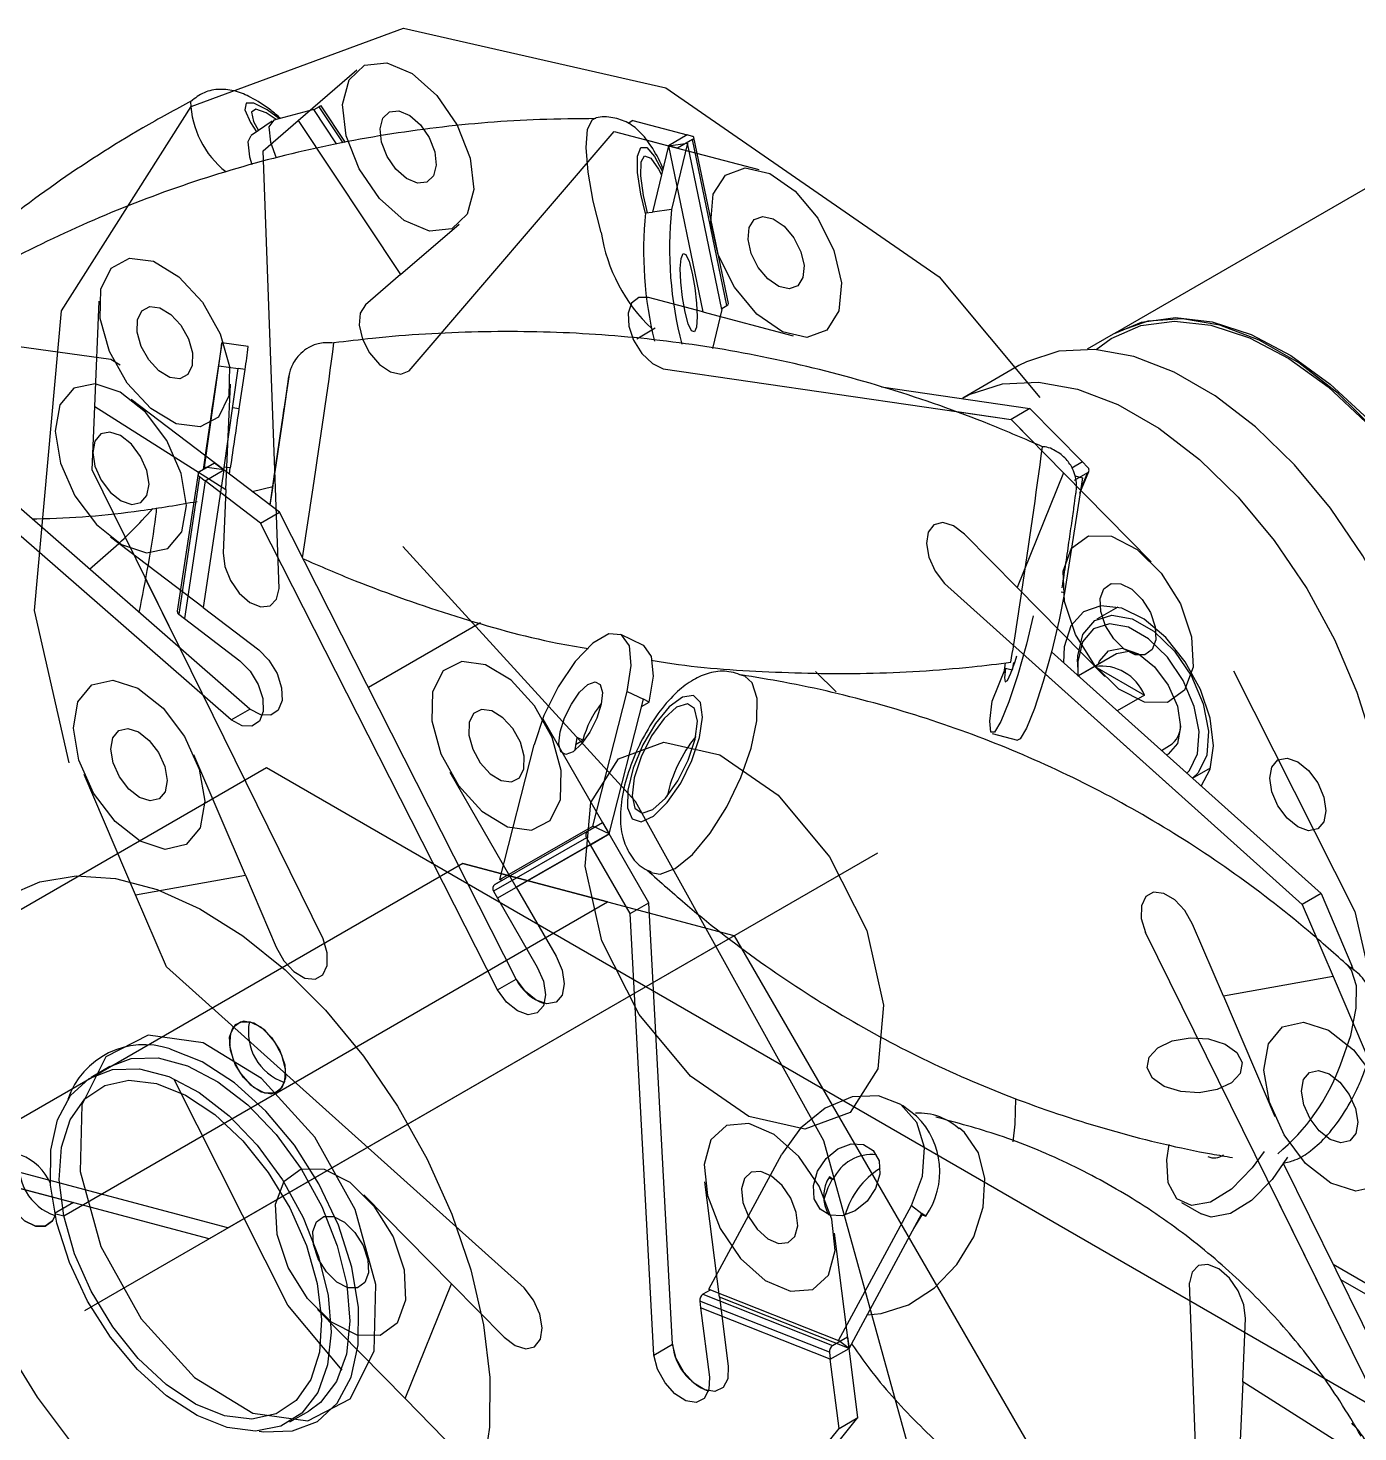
# Model space of a CAD drawing. Header units: millimetres. Extents: x 15 to 415, y 5 to 292.
# Drawn here: x 213.82 to 223.85, y 218.01 to 228.6 of the extents above; entities that cross this region are included whole.
import ezdxf

# ---------------------------------------------------------------- set-up
doc = ezdxf.new("R2010")
doc.units = ezdxf.units.MM
doc.header["$PDSIZE"] = -1
doc.linetypes.add('CENTERX2', pattern=[20.32, 12.7, -2.54, 2.54, -2.54])

msp = doc.modelspace()

# ---------------------------------------------------------------- linework, layer by layer
at = {"color": 7, "linetype": 'Continuous'}
for p, q in [((215.8609, 227.9025), (216.3038, 228.2833)), ((215.5952, 227.674), (215.8609, 227.9025)), ((215.8609, 227.9025), (216.6327, 226.741)), ((216.6977, 226.0147), (218.2424, 227.8196)), ((218.2424, 227.8196), (218.6518, 227.7119)), ((215.7181, 224.3728), (215.5952, 227.674)), ((218.6518, 227.7119), (218.9117, 226.4588)), ((218.6518, 227.7119), (219.3341, 227.5324)), ((216.6327, 226.741), (217.0755, 227.1218)), ((216.6327, 226.741), (216.3669, 226.5125)), ((218.9117, 226.4588), (218.5023, 226.5665)), ((214.3262, 225.7449), (214.3605, 226.5407)), ((218.9117, 226.4588), (219.594, 226.2793)), ((218.6137, 226.0295), (221.2361, 225.6488)), ((215.4956, 223.4644), (212.7832, 225.8323)), ((215.3149, 225.1186), (215.3493, 225.9144)), ((214.3056, 225.2674), (214.3262, 225.7449)), ((214.3262, 225.7449), (215.3149, 225.1186)), ((215.2995, 225.2675), (214.6012, 225.7992)), ((221.2361, 225.6488), (221.6327, 225.246)), ((216.0492, 221.731), (214.3056, 225.2674)), ((215.2995, 225.2675), (215.1435, 224.2286)), ((215.7185, 224.9484), (215.2995, 225.2675)), ((221.6327, 225.246), (221.2815, 224.38)), ((221.6327, 225.246), (222.2938, 224.5747)), ((215.3149, 225.1186), (215.2944, 224.6412)), ((217.5047, 221.4273), (215.7185, 224.9484)), ((215.1435, 224.2286), (214.4452, 224.7604)), ((221.2815, 224.38), (220.8848, 224.7828)), ((220.7343, 224.4116), (223.4327, 221.9907)), ((221.2815, 224.38), (221.9426, 223.7086)), ((215.1435, 224.2286), (215.5625, 223.9096)), ((218.2062, 222.5226), (217.7067, 223.3889)), ((215.4619, 222.2115), (215.0745, 223.1183)), ((208.2665, 218.7773), (215.6204, 223.0227)), ((214.6337, 222.0633), (214.2463, 222.9701)), ((215.6204, 223.0227), (228.7726, 215.4301)), ((217.5053, 222.1197), (217.0059, 222.9861)), ((218.2062, 222.5226), (217.5053, 222.1197)), ((218.5058, 222.0028), (218.2062, 222.5226)), ((217.1011, 222.3003), (213.1413, 220.0143)), ((214.6337, 222.0633), (215.4619, 222.2115)), ((215.4619, 222.2115), (215.6943, 221.6675)), ((217.1011, 222.3003), (218.1935, 222.0095)), ((218.1935, 222.0095), (217.1011, 222.3003)), ((217.5053, 222.1197), (217.805, 221.5999)), ((214.0923, 219.6419), (218.1935, 222.0095)), ((214.8661, 221.5193), (214.6337, 222.0633)), ((218.6834, 218.6734), (218.5058, 222.0028)), ((223.4327, 221.9907), (223.6651, 221.4467)), ((222.837, 221.2985), (222.6045, 221.8425)), ((223.9933, 218.2426), (222.2496, 221.779)), ((217.5645, 219.0984), (214.8661, 221.5193)), ((223.6651, 221.4467), (222.837, 221.2985)), ((223.6651, 221.4467), (224.0525, 220.5399)), ((222.837, 221.2985), (223.2243, 220.3917)), ((213.1413, 220.0143), (214.1655, 219.7417)), ((219.0367, 219.0295), (218.9269, 219.8996)), ((217.0173, 219.13), (216.3562, 219.8014)), ((214.1655, 219.7417), (214.024, 219.6601)), ((214.024, 219.6601), (214.0923, 219.6419)), ((220.0146, 218.6425), (219.9048, 219.5126)), ((216.6661, 218.264), (217.0173, 219.13)), ((217.0173, 219.13), (217.414, 218.7272)), ((222.7036, 215.8361), (222.5807, 219.1372)), ((216.6661, 218.264), (216.005, 218.9353)), ((220.0146, 218.6425), (219.0367, 219.0295)), ((219.0367, 219.0295), (219.1026, 218.5075)), ((222.9839, 218.3914), (223.0045, 218.8688)), ((220.0805, 218.1205), (220.0146, 218.6425)), ((222.9839, 218.3914), (222.9496, 217.5956)), ((223.9727, 217.7651), (222.9839, 218.3914)), ((217.0628, 217.8612), (216.6661, 218.264)), ((218.5817, 216.2546), (220.0805, 218.1205))]:
    msp.add_line(p, q, dxfattribs=at)
at = {"color": 7, "linetype": 'Continuous', "lineweight": 25}
for p, q in [((215.9779, 227.9841), (215.6778, 227.9048)), ((216.1493, 227.7261), (215.9779, 227.9841)), ((216.0184, 228.0059), (215.9787, 227.9829)), ((216.2171, 227.7371), (216.034, 228.0128)), ((215.663, 227.8981), (215.5061, 227.7885)), ((218.3838, 227.9013), (218.3479, 227.8805)), ((218.3838, 227.9013), (218.7932, 227.7936)), ((218.484, 227.7561), (218.6518, 227.7119)), ((218.7932, 227.7936), (218.6518, 227.7119)), ((218.6518, 227.7119), (218.7958, 227.7303)), ((218.7958, 227.7303), (218.6754, 227.2305)), ((218.8332, 227.7593), (218.72, 227.694)), ((218.8342, 227.7828), (218.7932, 227.7936)), ((219.0556, 226.4772), (218.7958, 227.7303)), ((219.093, 226.5062), (218.8332, 227.7593)), ((219.1049, 226.5215), (218.845, 227.7746)), ((218.6518, 227.7119), (218.5314, 227.2121)), ((218.72, 227.694), (218.6518, 227.7119)), ((224.1145, 227.5079), (222.0214, 226.2997)), ((218.4799, 227.2055), (218.5314, 227.2121)), ((218.6754, 227.2305), (218.5314, 227.2121)), ((219.0556, 226.4772), (218.9847, 226.1825)), ((219.0543, 226.4838), (219.093, 226.5062)), ((218.4132, 226.2549), (218.5531, 226.3393)), ((222.0073, 226.2915), (221.8104, 226.1778)), ((215.4835, 226.1972), (215.2856, 226.2262)), ((215.1537, 225.2888), (215.2621, 226.053)), ((215.2621, 226.053), (215.4079, 226.0317)), ((215.2995, 225.2675), (215.4079, 226.0317)), ((215.46, 226.024), (215.4079, 226.0317)), ((215.4155, 225.7272), (215.46, 226.024)), ((221.2959, 226.054), (220.8716, 225.8091)), ((215.4956, 223.4644), (212.7832, 225.8323)), ((220.2597, 225.8927), (221.3775, 225.7305)), ((215.3542, 223.3827), (212.6417, 225.7507)), ((215.4155, 225.7272), (215.3658, 225.7345)), ((220.776, 225.7156), (221.2361, 225.6488)), ((221.3775, 225.7305), (221.2361, 225.6488)), ((221.3775, 225.7305), (221.7742, 225.3277)), ((221.2361, 225.6488), (221.415, 225.4671)), ((215.1165, 225.2553), (215.2297, 225.3206)), ((215.1518, 225.2757), (215.1537, 225.2888)), ((215.2995, 225.2675), (215.1537, 225.2888)), ((215.2297, 225.3206), (215.2995, 225.2675)), ((215.3486, 225.282), (215.3025, 225.2888)), ((215.3416, 225.2354), (215.3486, 225.282)), ((221.7742, 225.3277), (221.6942, 225.2815)), ((221.8138, 225.2874), (221.7742, 225.3277)), ((215.1049, 225.24), (214.9489, 224.2012)), ((215.1162, 225.2177), (214.9602, 224.1789)), ((215.1581, 225.1858), (215.0021, 224.147)), ((215.1162, 225.2177), (215.1581, 225.1858)), ((215.1581, 225.1858), (215.2995, 225.2675)), ((215.5771, 224.8668), (215.1581, 225.1858)), ((215.7185, 224.9484), (215.2995, 225.2675)), ((221.7743, 225.2089), (221.638, 224.3399)), ((221.812, 225.2442), (221.712, 225.1865)), ((221.7178, 225.2237), (221.7743, 225.2089)), ((221.7559, 225.0915), (221.8226, 225.256)), ((215.5146, 225.1037), (215.6697, 225.1421)), ((215.5771, 224.8668), (215.7185, 224.9484)), ((217.3632, 221.3456), (215.5771, 224.8668)), ((217.5047, 221.4273), (215.7185, 224.9484)), ((214.9671, 223.9258), (214.7066, 224.4541)), ((221.6224, 224.3781), (221.6269, 224.4084)), ((222.0402, 224.2321), (221.8819, 224.1407)), ((214.9602, 224.1789), (215.0021, 224.147)), ((215.0021, 224.147), (215.4211, 223.8279)), ((217.2364, 224.1147), (216.3894, 223.6257)), ((218.4601, 223.9465), (218.2926, 224.0268)), ((221.1924, 223.8117), (221.1805, 223.7362)), ((221.2555, 223.814), (221.2456, 223.7585)), ((221.5422, 223.8953), (223.5741, 222.0723)), ((221.7369, 223.8202), (221.7369, 223.7794)), ((222.0319, 223.8809), (221.7437, 223.7145)), ((219.761, 223.7475), (219.9175, 223.595)), ((221.0946, 223.5243), (221.195, 223.7717)), ((221.195, 223.7717), (221.2448, 223.7587)), ((221.4961, 223.7282), (223.4327, 221.9907)), ((221.868, 223.7854), (221.7443, 223.714)), ((221.868, 223.7854), (222.2422, 223.5694)), ((218.0828, 222.5817), (218.3405, 223.597)), ((218.3405, 223.597), (218.4638, 223.5379)), ((218.2062, 222.5226), (218.4638, 223.5379)), ((218.45, 223.4835), (218.5079, 223.5167)), ((218.5079, 223.5167), (218.4638, 223.5379)), ((222.2422, 223.5694), (222.0373, 223.4511)), ((215.3542, 223.3827), (215.4956, 223.4644)), ((221.0927, 223.2802), (221.2849, 223.2298)), ((217.382, 222.1789), (217.6397, 223.1942)), ((217.9527, 223.1976), (218.0073, 223.229)), ((218.0073, 223.229), (217.9632, 223.2501)), ((222.3702, 223.1525), (222.4319, 223.1881)), ((222.6051, 222.9417), (222.7402, 223.0196)), ((217.3423, 222.1411), (218.0431, 222.5439)), ((217.382, 222.1789), (218.0828, 222.5817)), ((218.0431, 222.5439), (218.1562, 222.6092)), ((218.2062, 222.5226), (218.0828, 222.5817)), ((218.1562, 222.6092), (218.2062, 222.5226)), ((218.0348, 222.4929), (217.334, 222.0901)), ((218.0647, 222.4409), (217.3639, 222.0381)), ((218.0348, 222.4929), (218.0647, 222.4409)), ((218.0647, 222.4409), (218.2062, 222.5226)), ((218.3644, 221.9211), (218.0647, 222.4409)), ((218.5058, 222.0028), (218.2062, 222.5226)), ((217.3961, 222.1721), (217.3423, 222.1411)), ((217.3961, 222.1721), (217.382, 222.1789)), ((217.334, 222.0901), (217.3639, 222.0381)), ((217.3639, 222.0381), (217.6636, 221.5183)), ((218.3644, 221.9211), (218.5058, 222.0028)), ((218.6834, 218.6734), (218.5058, 222.0028)), ((223.5741, 222.0723), (223.4327, 221.9907)), ((223.5741, 222.0723), (223.8065, 221.5283)), ((218.542, 218.5918), (218.3644, 221.9211)), ((223.4327, 221.9907), (223.5497, 221.7169)), ((223.8222, 221.4917), (223.8065, 221.5283)), ((217.3632, 221.3456), (217.5047, 221.4273)), ((214.4397, 220.7681), (214.2983, 220.6865)), ((220.5241, 220.3928), (220.4164, 220.4736)), ((220.8843, 220.2706), (220.8466, 220.3029)), ((218.9573, 219.0891), (219.5073, 220.1071)), ((224.1347, 218.3242), (223.2906, 220.0362)), ((219.8617, 219.9287), (219.8945, 219.9157)), ((219.8945, 219.9157), (219.8661, 219.937)), ((223.9933, 218.2426), (223.1818, 219.8884)), ((219.9353, 218.7021), (220.4853, 219.7201)), ((220.4853, 219.7201), (220.5646, 219.6606)), ((222.5207, 219.743), (222.6709, 219.6565)), ((220.0146, 218.6425), (220.5646, 219.6606)), ((220.5602, 219.6523), (220.593, 219.6393)), ((220.593, 219.6393), (220.5646, 219.6606)), ((223.6644, 219.2781), (224.0704, 219.0437)), ((223.7212, 219.1627), (228.7726, 216.2466)), ((218.9664, 219.0823), (218.9125, 219.0512)), ((218.9125, 219.0512), (219.8905, 218.6642)), ((218.9573, 219.0891), (219.9353, 218.7021)), ((218.9664, 219.0823), (218.9573, 219.0891)), ((219.8666, 218.6131), (218.8887, 219.0001)), ((218.8887, 219.0001), (218.8952, 218.9479)), ((218.8952, 218.9479), (218.9611, 218.4259)), ((219.8732, 218.5609), (218.8952, 218.9479)), ((219.8905, 218.6642), (220.0036, 218.7295)), ((220.0036, 218.7295), (220.0146, 218.6425)), ((218.542, 218.5918), (218.6834, 218.6734)), ((219.8666, 218.6131), (219.8732, 218.5609)), ((219.8732, 218.5609), (220.0146, 218.6425)), ((220.0146, 218.6425), (219.9353, 218.7021)), ((220.0805, 218.1205), (220.0146, 218.6425)), ((219.9391, 218.0389), (219.8732, 218.5609)), ((215.7981, 218.0883), (215.9396, 218.17)), ((218.5817, 216.2546), (220.0805, 218.1205)), ((219.9391, 218.0389), (220.0805, 218.1205)), ((218.4403, 216.173), (219.9391, 218.0389))]:
    msp.add_line(p, q, dxfattribs=at)
at = {"color": 8, "linetype": 'Continuous', "lineweight": 25}
for p, q in [((216.1989, 227.7341), (216.0184, 228.0059)), ((221.7596, 225.1149), (221.812, 225.2442)), ((221.638, 224.3399), (221.6151, 224.346)), ((220.5037, 219.5478), (220.5653, 219.6503))]:
    msp.add_line(p, q, dxfattribs=at)
at = {"color": 7, "linetype": 'CENTERX2'}
for p, q in [((215.331, 219.5507), (220.2308, 222.3793)), ((219.1494, 221.755), (217.1011, 222.3003)), ((219.1494, 221.755), (214.2496, 218.9264)), ((219.1494, 221.755), (215.1896, 219.4691)), ((219.1494, 221.755), (221.803, 217.1671)), ((215.331, 219.5507), (211.7124, 220.514)), ((215.1896, 219.4691), (213.1413, 220.0143))]:
    msp.add_line(p, q, dxfattribs=at)
at = {"color": 7, "linetype": 'CENTERX2', "flags": 128}
for points in [[(223.8286, 221.9361), (224.4276, 219.3031), (224.2231, 217.0434), (223.2461, 215.501), (221.6454, 214.9107), (219.6648, 215.3624), (217.6057, 216.7873), (215.7816, 218.9685), (214.4702, 221.5739), (213.8712, 224.2069), (214.0758, 226.4666), (215.0527, 228.009), (216.6534, 228.5993), (218.6341, 228.1476), (220.6932, 226.7227), (222.5173, 224.5415), (223.8286, 221.9361)], [(216.4733, 227.3134), (216.3194, 227.537), (216.2219, 227.7858), (216.1956, 228.0219), (216.2445, 228.2094), (216.3612, 228.3198), (216.5279, 228.3362), (216.7192, 228.2561), (216.9061, 228.0917), (217.06, 227.8681), (217.1575, 227.6193), (217.1838, 227.3832), (217.1349, 227.1957), (217.0182, 227.0854), (216.8515, 227.069), (216.6601, 227.1491), (216.4733, 227.3134)], [(219.0273, 226.8889), (218.9714, 227.1347), (218.9905, 227.3456), (219.0817, 227.4895), (219.2311, 227.5446), (219.4159, 227.5025), (219.6081, 227.3695), (219.7784, 227.1659), (219.9008, 226.9227), (219.9567, 226.677), (219.9376, 226.4661), (219.8464, 226.3221), (219.697, 226.267), (219.5121, 226.3092), (219.32, 226.4422), (219.1497, 226.6458), (219.0273, 226.8889)], [(214.9415, 225.6148), (214.7484, 225.7308), (214.5715, 225.9225), (214.4378, 226.1606), (214.3675, 226.4089), (214.3715, 226.6296), (214.449, 226.7891), (214.5884, 226.8631), (214.7683, 226.8403), (214.9613, 226.7243), (215.1382, 226.5326), (215.272, 226.2945), (215.3422, 226.0462), (215.3382, 225.8255), (215.2607, 225.6661), (215.1214, 225.5921), (214.9415, 225.6148)], [(212.5147, 226.3657), (211.0094, 225.5951), (210.1621, 223.9043), (210.1016, 221.5507), (210.8374, 218.8926), (212.2572, 216.3348), (214.145, 214.2665), (216.2133, 213.0027), (218.1474, 212.7357), (219.6527, 213.5063), (220.5, 215.1971), (220.5604, 217.5507), (219.8247, 220.2088), (218.4049, 222.7666), (216.5171, 224.8349), (214.4487, 226.0988), (212.5147, 226.3657)], [(214.9824, 224.8013), (215.0182, 224.9999), (214.9786, 225.241), (214.8697, 225.488), (214.708, 225.7034), (214.5183, 225.8543), (214.3292, 225.9177), (214.1697, 225.884), (214.0641, 225.7583), (214.0283, 225.5598), (214.0679, 225.3187), (214.1768, 225.0716), (214.3384, 224.8563), (214.5282, 224.7054), (214.7173, 224.642), (214.8767, 224.6757), (214.9824, 224.8013)], [(221.628, 224.5035), (221.6914, 224.6775), (221.8198, 224.7699), (221.9937, 224.7667), (222.1865, 224.6684), (222.3689, 224.4898), (222.5131, 224.2583), (222.5973, 224.009), (222.6085, 223.7798), (222.545, 223.6058), (222.4166, 223.5134), (222.2428, 223.5166), (222.05, 223.6149), (221.8676, 223.7935), (221.7233, 224.025), (221.6392, 224.2743), (221.628, 224.5035)], [(217.6192, 222.5514), (217.7597, 222.6234), (217.8388, 222.7812), (217.8444, 223.0008), (217.7757, 223.2489), (217.6432, 223.4877), (217.467, 223.6807), (217.274, 223.7987), (217.0935, 223.8236), (216.953, 223.7517), (216.8739, 223.5939), (216.8683, 223.3742), (216.9369, 223.1261), (217.0694, 222.8874), (217.2456, 222.6943), (217.4387, 222.5764), (217.6192, 222.5514)], [(215.0169, 222.4419), (214.8584, 222.406), (214.6697, 222.4673), (214.4796, 222.6165), (214.317, 222.8307), (214.2068, 223.0774), (214.1655, 223.3191), (214.1996, 223.5189), (214.3039, 223.6465), (214.4624, 223.6823), (214.6511, 223.621), (214.8412, 223.4719), (215.0038, 223.2576), (215.1141, 223.0109), (215.1553, 222.7692), (215.1212, 222.5694), (215.0169, 222.4419)], [(223.2819, 221.0682), (223.4404, 221.104), (223.6291, 221.0427), (223.8192, 220.8936), (223.9818, 220.6793), (224.0921, 220.4326), (224.1333, 220.1909), (224.0992, 219.9911), (223.9949, 219.8635), (223.8364, 219.8277), (223.6477, 219.889), (223.4576, 220.0381), (223.2951, 220.2524), (223.1848, 220.4991), (223.1435, 220.7408), (223.1777, 220.9406), (223.2819, 221.0682)], [(219.382, 219.1554), (219.5735, 219.0732), (219.7411, 219.0874), (219.8591, 219.1958), (219.9096, 219.3819), (219.885, 219.6173), (219.789, 219.8662), (219.6361, 220.0908), (219.4497, 220.2568), (219.2581, 220.3389), (219.0906, 220.3247), (218.9726, 220.2163), (218.922, 220.0302), (218.9466, 219.7948), (219.0427, 219.5459), (219.1956, 219.3214), (219.382, 219.1554)], [(216.6709, 219.0066), (216.6074, 218.8325), (216.479, 218.7401), (216.3052, 218.7433), (216.1124, 218.8416), (215.93, 219.0202), (215.7857, 219.2517), (215.7016, 219.5011), (215.6904, 219.7302), (215.7538, 219.9042), (215.8822, 219.9967), (216.056, 219.9935), (216.2488, 219.8951), (216.4313, 219.7165), (216.5755, 219.485), (216.6597, 219.2357), (216.6709, 219.0066)]]:
    msp.add_lwpolyline(points, dxfattribs=at)
at = {"color": 8, "linetype": 'Continuous', "lineweight": 25, "flags": 128}
for points in [[(215.7188, 227.9157), (215.6257, 227.9834), (215.5268, 228.0341), (215.4687, 228.0338), (215.4593, 227.9825), (215.4998, 227.8873), (215.5449, 227.8157)], [(218.4787, 227.2001), (218.4443, 227.346), (218.42, 227.5107), (218.4198, 227.6342), (218.4437, 227.6996), (218.4886, 227.6983), (218.5482, 227.6302), (218.6063, 227.5231)], [(215.788, 225.9545), (215.79, 225.9707), (215.7861, 225.9497), (215.7726, 225.8621), (215.7512, 225.7196), (215.7248, 225.5415), (215.6971, 225.3519), (215.6716, 225.1763), (215.652, 225.0384), (215.647, 225.0029)]]:
    msp.add_lwpolyline(points, dxfattribs=at)
at = {"color": 7, "linetype": 'Continuous', "lineweight": 25, "flags": 128}
for points in [[(215.6955, 227.9095), (215.6181, 227.9598), (215.5415, 227.9876), (215.5087, 227.9651), (215.5246, 227.8956), (215.5618, 227.8274)], [(215.6778, 227.9048), (215.6396, 227.8536), (215.6525, 227.7384), (215.6938, 227.6212)], [(218.1454, 227.0575), (218.0856, 227.2931), (218.0464, 227.5137), (218.0312, 227.6997), (218.0415, 227.8346), (218.0762, 227.9065), (218.0921, 227.915)], [(215.5042, 227.7872), (215.4808, 227.7427), (215.4937, 227.6276), (215.5115, 227.571)], [(218.8332, 227.7593), (218.8382, 227.7626), (218.8419, 227.7661), (218.8443, 227.7696), (218.8452, 227.7729), (218.8446, 227.776), (218.8424, 227.7788), (218.8389, 227.7811), (218.8342, 227.7828)], [(218.4934, 227.2072), (218.4636, 227.3362), (218.4433, 227.4843), (218.4467, 227.5899), (218.4731, 227.6369), (218.5187, 227.6181), (218.5763, 227.5364), (218.599, 227.4925)], [(218.7783, 226.4573), (218.7583, 226.5675), (218.7454, 226.6834), (218.7417, 226.7871), (218.7476, 226.8629), (218.7624, 226.8993), (218.7836, 226.8908), (218.8082, 226.8385), (218.8323, 226.7506), (218.8524, 226.6403), (218.8652, 226.5245), (218.869, 226.4207), (218.863, 226.3449), (218.8483, 226.3085), (218.827, 226.3171), (218.8024, 226.3693), (218.7783, 226.4573)], [(221.8791, 226.1743), (221.9912, 226.2584), (222.2144, 226.3565), (222.4677, 226.3903), (222.7437, 226.3591), (223.0345, 226.2636), (223.3316, 226.1066), (223.6266, 225.8927), (223.911, 225.6279), (224.1766, 225.32), (224.4158, 224.9777), (224.6216, 224.6109), (224.7881, 224.2302), (224.9106, 223.8465), (224.9856, 223.4708), (225.0108, 223.114)], [(224.5071, 221.9613), (224.5842, 222.0116), (224.7625, 222.1871), (224.8975, 222.4183), (224.9853, 222.6987), (225.0234, 223.0201), (225.0106, 223.3734), (224.9475, 223.7483), (224.8357, 224.1342), (224.6785, 224.5197), (224.4804, 224.894), (224.2471, 225.2462), (223.9853, 225.5662), (223.7026, 225.8447), (223.4071, 226.0738), (223.1073, 226.2469), (222.8118, 226.359), (222.529, 226.4069), (222.2673, 226.3891), (222.034, 226.3063), (222.0073, 226.2915)], [(222.0214, 226.2997), (222.2202, 226.3826), (222.4755, 226.4168), (222.7537, 226.3852), (223.0468, 226.289), (223.3464, 226.1307), (223.6438, 225.9151), (223.9305, 225.6482), (224.1982, 225.3377), (224.4393, 224.9927), (224.6467, 224.623), (224.8146, 224.2392), (224.9381, 223.8524), (225.0137, 223.4737), (225.0391, 223.114)], [(218.3845, 226.2572), (218.3902, 226.245), (218.3915, 226.2423)], [(215.2621, 226.053), (215.2797, 226.1784), (215.2857, 226.226), (215.2794, 226.1901), (215.2617, 226.075), (215.2346, 225.8946), (215.2014, 225.6707), (215.1662, 225.4302), (215.143, 225.2706)], [(224.4946, 222.6772), (224.4691, 223.0482), (224.3931, 223.4385), (224.2688, 223.8375), (224.0995, 224.2344), (223.8899, 224.6183), (223.6457, 224.9788), (223.3735, 225.306), (223.0808, 225.5911), (222.7755, 225.8261), (222.4661, 226.0048), (222.1608, 226.1222), (221.8681, 226.1751), (221.5959, 226.1621), (221.3517, 226.0836), (221.2959, 226.054)], [(220.8716, 225.8091), (220.9274, 225.8387), (221.1716, 225.9172), (221.4438, 225.9302), (221.7365, 225.8772), (222.0418, 225.7598), (222.3513, 225.5812), (222.6565, 225.3461), (222.9492, 225.0611), (223.2214, 224.7339), (223.4656, 224.3734), (223.6753, 223.9895), (223.8445, 223.5926), (223.9688, 223.1935), (224.0448, 222.8032), (224.0704, 222.4323)], [(215.2096, 225.7141), (215.2212, 225.7906), (215.2271, 225.8279), (215.2265, 225.8204), (215.2194, 225.7692), (215.207, 225.6822), (215.1911, 225.5726), (215.1741, 225.457), (215.1587, 225.3531), (215.1471, 225.2767), (215.1465, 225.2726)], [(215.6937, 225.3027), (215.7189, 225.4743), (215.7435, 225.6431), (215.7636, 225.7835), (215.7763, 225.874), (215.7795, 225.9008), (215.7728, 225.8599), (215.7572, 225.7575), (215.7351, 225.6092), (215.7099, 225.4376), (215.6853, 225.2687), (215.6651, 225.1284), (215.6525, 225.0379), (215.6493, 225.0111), (215.656, 225.052), (215.6715, 225.1543), (215.6937, 225.3027)], [(215.6488, 225.0015), (215.6661, 225.1152), (215.6904, 225.2782)], [(221.638, 224.3399), (221.5995, 224.1357), (221.5444, 223.9038), (221.4794, 223.6723), (221.4124, 223.4691), (221.3514, 223.3187), (221.3038, 223.2393), (221.2849, 223.2298)], [(222.7622, 223.1875), (222.7371, 223.3946), (222.6639, 223.6122), (222.5492, 223.8212), (222.4032, 224.0028), (222.2388, 224.1411), (222.0707, 224.2236), (221.9137, 224.2431), (221.7819, 224.1978), (221.6869, 224.0917), (221.6372, 223.9343), (221.6313, 223.8154)], [(221.4029, 224.1659), (221.3522, 223.9541), (221.2873, 223.7226), (221.2202, 223.5194), (221.1593, 223.3691), (221.1116, 223.2896), (221.0832, 223.2907), (221.0772, 223.3722), (221.0946, 223.5243)], [(221.7369, 223.8202), (221.7386, 223.8664), (221.7786, 224.0258), (221.8677, 224.1318), (221.9963, 224.1732), (222.1504, 224.1453), (222.3134, 224.0512), (222.4675, 223.9012), (222.5961, 223.7114), (222.6852, 223.5024), (222.7252, 223.2969), (222.7117, 223.1172), (222.6463, 222.9826), (222.604, 222.9427)], [(218.3405, 223.597), (218.3722, 223.793), (218.3578, 223.9412), (218.299, 224.0235), (218.203, 224.03), (218.0813, 223.9601), (217.9486, 223.822), (217.8209, 223.6326), (217.7136, 223.4145), (217.6397, 223.1942)], [(222.5615, 222.9808), (222.5813, 223.0016), (222.6421, 223.1266), (222.6546, 223.2935), (222.6174, 223.4843), (222.5347, 223.6783), (222.4153, 223.8546), (222.2722, 223.9939), (222.1209, 224.0813), (221.9778, 224.1071), (221.8584, 224.0687), (221.7756, 223.9703), (221.7385, 223.8223), (221.7404, 223.7126)], [(218.5079, 223.5167), (218.5396, 223.7128), (218.5252, 223.8609), (218.4664, 223.9432), (218.4601, 223.9465)], [(221.8935, 223.801), (221.9026, 223.8244), (221.9715, 223.9038), (222.0748, 223.9238), (222.1965, 223.8815), (222.3183, 223.7832), (222.4215, 223.644), (222.4905, 223.485), (222.5147, 223.3304), (222.4905, 223.2037), (222.4215, 223.1244), (222.4088, 223.1178)], [(215.4211, 223.8279), (215.4987, 223.7499), (215.5594, 223.6499), (215.594, 223.5431), (215.5971, 223.4458), (215.5684, 223.3728), (215.5121, 223.3351), (215.4369, 223.3386), (215.3542, 223.3827)], [(221.195, 223.7717), (221.1873, 223.7004), (221.1922, 223.6682), (221.2091, 223.68), (221.2352, 223.734), (221.2667, 223.8221), (221.2803, 223.8659)], [(222.2148, 223.8704), (222.1236, 223.8987), (222.0319, 223.8809)], [(219.1995, 222.9474), (219.277, 223.1702), (219.3188, 223.3753), (219.3212, 223.5444), (219.2841, 223.6627), (219.2293, 223.7127)], [(218.0457, 223.6499), (218.1006, 223.6704), (218.1386, 223.649), (218.154, 223.5891), (218.1444, 223.4997), (218.1114, 223.3945), (218.0599, 223.2894), (217.9977, 223.2005), (217.9344, 223.1413), (217.8795, 223.1208), (217.8415, 223.1421), (217.8261, 223.2021), (217.8357, 223.2915), (217.8687, 223.3967), (217.9203, 223.5018), (217.9824, 223.5907), (218.0457, 223.6499)], [(218.8301, 223.0764), (218.8877, 223.25), (218.9098, 223.4021), (218.8933, 223.5123), (218.8405, 223.5656), (218.7585, 223.5549), (218.6585, 223.4816), (218.5538, 223.3556), (218.4587, 223.194), (218.386, 223.0185), (218.3455, 222.8528), (218.3427, 222.7194), (218.3779, 222.6362), (218.4464, 222.6145), (218.539, 222.6572), (218.6432, 222.7586), (218.7448, 222.9049), (218.8301, 223.0764)], [(218.8019, 223.0785), (218.8537, 223.2371), (218.8706, 223.3736), (218.8501, 223.4671), (218.7952, 223.5034), (218.7143, 223.477), (218.6198, 223.3919), (218.5259, 223.2611), (218.4471, 223.1044), (218.3953, 222.9458), (218.3784, 222.8093), (218.3989, 222.7158), (218.4538, 222.6795), (218.5347, 222.7059), (218.6292, 222.791), (218.7231, 222.9218), (218.8019, 223.0785)], [(215.5906, 223.417), (215.5783, 223.4203), (215.4956, 223.4644)], [(217.9493, 223.1523), (217.9493, 223.1569), (217.9632, 223.2501)], [(222.6701, 222.8834), (222.7371, 223.0095), (222.7622, 223.1875)], [(223.1865, 222.9426), (223.2026, 223.027), (223.2486, 223.0799), (223.3174, 223.0933), (223.3986, 223.0651), (223.4798, 222.9996), (223.5486, 222.9067), (223.5946, 222.8007), (223.6107, 222.6977), (223.5946, 222.6132), (223.5486, 222.5603), (223.4798, 222.5469), (223.3986, 222.5752), (223.3174, 222.6407), (223.2486, 222.7335), (223.2026, 222.8395), (223.1865, 222.9426)], [(218.5204, 222.2302), (218.589, 222.2192), (218.7038, 222.2622), (218.8339, 222.3682), (218.9677, 222.5278), (219.0933, 222.7267), (219.1995, 222.9474)], [(213.6686, 222.0547), (213.9122, 222.1622), (214.1856, 222.2065), (214.4827, 222.1868), (214.7963, 222.1033), (215.1191, 221.9581), (215.4435, 221.7545), (215.762, 221.4974), (216.0671, 221.1927), (216.3517, 220.8476), (216.609, 220.4702), (216.833, 220.0694), (217.0185, 219.6544), (217.1611, 219.2352), (217.2576, 218.8214), (217.3055, 218.4228), (217.3039, 218.0487), (217.2527, 217.7079)], [(217.6636, 221.5183), (217.7095, 221.4123), (217.7255, 221.3092), (217.7093, 221.2249), (217.6632, 221.1721), (217.5944, 221.1588), (217.5132, 221.1871), (217.432, 221.2527), (217.3632, 221.3456)], [(223.7199, 220.7805), (223.7973, 221.0033), (223.8391, 221.2084), (223.8416, 221.3775), (223.8044, 221.4958), (223.7798, 221.5256)], [(215.7588, 220.6554), (215.7641, 220.7477), (215.7374, 220.8536), (215.6827, 220.9569), (215.6084, 221.042), (215.5258, 221.0958), (215.4475, 221.1102), (215.3853, 221.0829), (215.3488, 221.0182), (215.3435, 220.9259), (215.3702, 220.82), (215.4249, 220.7167), (215.4992, 220.6317), (215.5818, 220.5778), (215.6601, 220.5635), (215.7223, 220.5907), (215.7588, 220.6554)], [(215.4986, 221.1052), (215.5812, 221.0639), (215.6596, 220.988), (215.7219, 220.8891), (215.7586, 220.7823), (215.7642, 220.6837), (215.7377, 220.6085), (215.6832, 220.568), (215.609, 220.5684), (215.5264, 220.6097), (215.448, 220.6856), (215.3857, 220.7845), (215.349, 220.8913), (215.3435, 220.9899), (215.37, 221.0652), (215.4245, 221.1056), (215.4986, 221.1052)], [(215.5667, 218.0196), (215.6003, 218.0146), (215.8173, 218.0198), (216.005, 218.0926), (216.1545, 218.2299), (216.259, 218.4251), (216.3134, 218.6691), (216.3153, 218.9505), (216.2645, 219.2562), (216.1635, 219.5718), (216.0169, 219.8826), (215.8317, 220.1741), (215.6165, 220.4326), (215.3812, 220.646), (215.1371, 220.8045), (214.8953, 220.9004)], [(215.3241, 218.0455), (215.0975, 218.1355), (214.8686, 218.284), (214.648, 218.4841), (214.4462, 218.7265), (214.2726, 218.9997), (214.1352, 219.2911), (214.0405, 219.587), (213.9929, 219.8736), (213.9947, 220.1374), (214.0457, 220.3662), (214.1436, 220.5491), (214.2838, 220.6778), (214.4597, 220.7462), (214.6632, 220.751), (214.8847, 220.692), (215.1138, 220.572), (215.3398, 220.3967), (215.5522, 220.1742), (215.7411, 219.9148), (215.8975, 219.6308), (216.0142, 219.3355), (216.0858, 219.0425), (216.1088, 218.7657), (216.0823, 218.518), (216.0074, 218.3109), (215.8876, 218.1541), (215.7286, 218.055), (215.5378, 218.0183), (215.3241, 218.0455)], [(214.4397, 220.7681), (214.6012, 220.8278), (214.8046, 220.8326), (215.0261, 220.7736), (215.2552, 220.6537), (215.4812, 220.4783), (215.6936, 220.2558), (215.8825, 219.9965), (216.0389, 219.7125), (216.1556, 219.4171), (216.2272, 219.1242), (216.2502, 218.8474), (216.2237, 218.5996), (216.1488, 218.3925), (216.029, 218.2358), (215.9396, 218.17)], [(215.3057, 218.135), (215.0865, 218.223), (214.8655, 218.3694), (214.6535, 218.5669), (214.4614, 218.8055), (214.2987, 219.0733), (214.1736, 219.3568), (214.0923, 219.6419), (214.059, 219.9142), (214.0753, 220.1601), (214.1403, 220.3673), (214.2509, 220.5253), (214.4015, 220.6263), (214.5845, 220.6651), (214.7907, 220.6399), (215.0099, 220.5519), (215.2309, 220.4054), (215.4429, 220.208), (215.635, 219.9694), (215.7977, 219.7016), (215.9228, 219.418), (216.0041, 219.133), (216.0374, 218.8606), (216.0211, 218.6147), (215.9561, 218.4076), (215.8455, 218.2496), (215.6949, 218.1486), (215.5119, 218.1097), (215.3057, 218.135)], [(220.4853, 219.7201), (220.5686, 219.9405), (220.5829, 220.1577), (220.5264, 220.3455), (220.406, 220.4811), (220.2362, 220.5483), (220.0374, 220.539), (219.8337, 220.4542), (219.6496, 220.3042), (219.5073, 220.1071)], [(221.2707, 220.5236), (221.2637, 220.3346), (221.25, 220.2005)], [(220.152, 218.8969), (220.2572, 218.9056), (220.4635, 218.9722), (220.6597, 219.0988), (220.8284, 219.2744), (220.9546, 219.4831), (221.027, 219.7066), (221.0392, 219.9249), (220.9902, 220.1186), (220.8843, 220.2706)], [(214.0271, 219.6443), (214.0079, 219.6043), (213.9534, 219.5638), (213.8793, 219.5642), (213.7967, 219.6055), (213.7183, 219.6814), (213.656, 219.7803), (213.6193, 219.8871), (213.6137, 219.9857), (213.6402, 220.0609), (213.6947, 220.1014), (213.7689, 220.101), (213.7689, 220.101)], [(213.7689, 220.101), (213.6947, 220.1014), (213.6402, 220.0609), (213.6137, 219.9857), (213.6193, 219.8871), (213.656, 219.7803), (213.7183, 219.6814), (213.7967, 219.6055), (213.8793, 219.5642), (213.9534, 219.5638), (214.0079, 219.6043), (214.0271, 219.6443)], [(220.1228, 220.1803), (220.1969, 220.1353), (220.2405, 220.0565), (220.2469, 219.9559), (220.2151, 219.8489), (220.1501, 219.7518), (220.0616, 219.6793), (219.9632, 219.6425), (219.8698, 219.6469), (219.7957, 219.692), (219.7521, 219.7708), (219.7457, 219.8713), (219.7775, 219.9783), (219.8426, 220.0754), (219.9311, 220.1479), (220.0295, 220.1848), (220.1228, 220.1803)], [(223.1437, 220.128), (223.0553, 220.0035), (222.8994, 219.8439), (222.7399, 219.7452), (222.5961, 219.7195), (222.4853, 219.7698), (222.4209, 219.89), (222.4106, 220.0657), (222.429, 220.1796)], [(223.3198, 220.0843), (223.2055, 219.9171), (223.0496, 219.7574), (222.8902, 219.6588), (222.7463, 219.6331), (222.6709, 219.6565)], [(219.8877, 219.9184), (219.8535, 219.8527), (219.8232, 219.7646)], [(215.7414, 216.7852), (215.4223, 216.8999), (215.0977, 217.0748), (214.7752, 217.3059), (214.4625, 217.5876), (214.1668, 217.9134), (213.8951, 218.2757), (213.6538, 218.666)], [(218.9611, 218.4259), (218.9578, 218.3323), (218.923, 218.2656), (218.8622, 218.2359), (218.7845, 218.2478), (218.7018, 218.2994), (218.6267, 218.3829), (218.5706, 218.4856), (218.542, 218.5918)]]:
    msp.add_lwpolyline(points, dxfattribs=at)
at = {"color": 7, "linetype": 'Continuous', "flags": 128}
for points in [[(216.5969, 227.5358), (216.531, 227.6316), (216.4892, 227.7383), (216.4779, 227.8395), (216.4989, 227.9198), (216.5489, 227.9671), (216.6204, 227.9741), (216.7024, 227.9398), (216.7824, 227.8694), (216.8484, 227.7735), (216.8902, 227.6669), (216.9014, 227.5657), (216.8805, 227.4854), (216.8305, 227.4381), (216.759, 227.431), (216.677, 227.4654), (216.5969, 227.5358)], [(219.2769, 226.8986), (219.2529, 227.0039), (219.2611, 227.0943), (219.3002, 227.156), (219.3642, 227.1796), (219.4434, 227.1615), (219.5258, 227.1045), (219.5988, 227.0173), (219.6512, 226.9131), (219.6752, 226.8078), (219.667, 226.7174), (219.6279, 226.6557), (219.5639, 226.6321), (219.4847, 226.6501), (219.4023, 226.7071), (219.3293, 226.7944), (219.2769, 226.8986)], [(218.5023, 226.5665), (218.4282, 226.5667), (218.3739, 226.526), (218.3476, 226.4505), (218.3533, 226.3519), (218.3902, 226.245), (218.4526, 226.1462), (218.5311, 226.0706), (218.6137, 226.0295)], [(214.892, 225.9649), (214.8092, 226.0147), (214.7334, 226.0968), (214.6761, 226.1989), (214.646, 226.3053), (214.6477, 226.3999), (214.6809, 226.4682), (214.7406, 226.4999), (214.8177, 226.4902), (214.9005, 226.4404), (214.9763, 226.3583), (215.0336, 226.2563), (215.0637, 226.1498), (215.062, 226.0553), (215.0288, 225.9869), (214.9691, 225.9552), (214.892, 225.9649)], [(216.3669, 226.5125), (216.3287, 226.4498), (216.3214, 226.3588), (216.3463, 226.2532), (216.3994, 226.1493), (216.4728, 226.0627), (216.5553, 226.0068), (216.6342, 225.9899), (216.6977, 226.0147)], [(214.72, 225.0748), (214.7354, 225.1598), (214.7184, 225.2632), (214.6717, 225.3691), (214.6024, 225.4614), (214.5211, 225.526), (214.4401, 225.5532), (214.3717, 225.5387), (214.3265, 225.4849), (214.3111, 225.3998), (214.3281, 225.2965), (214.3748, 225.1906), (214.444, 225.0983), (214.5254, 225.0336), (214.6064, 225.0065), (214.6747, 225.0209), (214.72, 225.0748)], [(220.8848, 224.7828), (220.8032, 224.8457), (220.7226, 224.8708), (220.6551, 224.8543), (220.6113, 224.7986), (220.5975, 224.7123), (220.6161, 224.6084), (220.6642, 224.5028), (220.7343, 224.4116)], [(215.2944, 224.6412), (215.3066, 224.5396), (215.3491, 224.4331), (215.4157, 224.3378), (215.496, 224.2682), (215.5778, 224.2351), (215.6488, 224.2433), (215.6981, 224.2916), (215.7181, 224.3728)], [(221.9081, 224.2967), (221.9353, 224.3713), (221.9903, 224.4109), (222.0648, 224.4095), (222.1475, 224.3674), (222.2256, 224.2909), (222.2875, 224.1916), (222.3235, 224.0848), (222.3283, 223.9866), (222.3012, 223.912), (222.2461, 223.8724), (222.1716, 223.8737), (222.089, 223.9159), (222.0108, 223.9924), (221.949, 224.0917), (221.9129, 224.1985), (221.9081, 224.2967)], [(215.5625, 223.9096), (215.6401, 223.8316), (215.7008, 223.7316), (215.7354, 223.6248), (215.7385, 223.5274), (215.7098, 223.4544), (215.6535, 223.4168), (215.5783, 223.4203), (215.4956, 223.4644)], [(217.469, 222.9149), (217.5292, 222.9457), (217.5631, 223.0134), (217.5655, 223.1075), (217.5361, 223.2138), (217.4793, 223.3162), (217.4038, 223.3989), (217.321, 223.4494), (217.2437, 223.4601), (217.1835, 223.4293), (217.1496, 223.3617), (217.1472, 223.2675), (217.1766, 223.1612), (217.2334, 223.0589), (217.3089, 222.9761), (217.3916, 222.9256), (217.469, 222.9149)], [(214.8132, 222.786), (214.7453, 222.7707), (214.6644, 222.7969), (214.5829, 222.8609), (214.5133, 222.9527), (214.466, 223.0584), (214.4483, 223.162), (214.4629, 223.2476), (214.5076, 223.3023), (214.5756, 223.3177), (214.6564, 223.2914), (214.7379, 223.2275), (214.8076, 223.1357), (214.8548, 223.0299), (214.8725, 222.9263), (214.8579, 222.8407), (214.8132, 222.786)], [(220.1476, 221.7936), (220.2754, 221.2319), (220.2318, 220.7499), (220.0234, 220.4208), (219.6819, 220.2949), (219.2594, 220.3913), (218.8201, 220.6952), (218.4309, 221.1606), (218.1512, 221.7164), (218.0234, 222.2781), (218.067, 222.7601), (218.2755, 223.0892), (218.6169, 223.2151), (219.0395, 223.1188), (219.4788, 222.8148), (219.8679, 222.3495), (220.1476, 221.7936)], [(222.6045, 221.8425), (222.5465, 221.9442), (222.4704, 222.0256), (222.3876, 222.0742), (222.3108, 222.0828), (222.2518, 222.0499), (222.2194, 221.9807), (222.2186, 221.8855), (222.2496, 221.779)], [(215.6943, 221.6675), (215.7523, 221.5658), (215.8285, 221.4844), (215.9112, 221.4358), (215.988, 221.4272), (216.0471, 221.4601), (216.0794, 221.5293), (216.0802, 221.6245), (216.0492, 221.731)], [(217.805, 221.5999), (217.8509, 221.4939), (217.867, 221.3909), (217.8507, 221.3065), (217.8047, 221.2537), (217.7358, 221.2404), (217.6546, 221.2688), (217.5734, 221.3344), (217.5047, 221.4273)], [(214.7302, 221.0046), (214.4091, 220.8402), (214.2283, 220.4795), (214.2154, 219.9774), (214.3724, 219.4103), (214.6753, 218.8646), (215.078, 218.4234), (215.5193, 218.1538), (215.9319, 218.0968), (216.253, 218.2612), (216.4338, 218.6219), (216.4466, 219.124), (216.2897, 219.6911), (215.9868, 220.2368), (215.5841, 220.678), (215.1428, 220.9476), (214.7302, 221.0046)], [(222.4518, 220.961), (222.5863, 220.9844), (222.7261, 220.9763), (222.8498, 220.9379), (222.9387, 220.8751), (222.9791, 220.7975), (222.9651, 220.7168), (222.8986, 220.6454), (222.7898, 220.594), (222.6553, 220.5707), (222.5155, 220.5788), (222.3918, 220.6172), (222.3029, 220.68), (222.2625, 220.7576), (222.2765, 220.8383), (222.343, 220.9097), (222.4518, 220.961)], [(223.4856, 220.724), (223.5536, 220.7393), (223.6344, 220.7131), (223.7159, 220.6491), (223.7856, 220.5573), (223.8329, 220.4516), (223.8505, 220.348), (223.8359, 220.2624), (223.7912, 220.2077), (223.7233, 220.1923), (223.6424, 220.2186), (223.5609, 220.2825), (223.4913, 220.3744), (223.444, 220.4801), (223.4263, 220.5837), (223.441, 220.6693), (223.4856, 220.724)], [(219.4013, 219.4701), (219.4834, 219.4349), (219.5552, 219.4409), (219.6058, 219.4874), (219.6275, 219.5671), (219.6169, 219.668), (219.5757, 219.7747), (219.5102, 219.8709), (219.4303, 219.9421), (219.3482, 219.9773), (219.2764, 219.9712), (219.2259, 219.9247), (219.2042, 219.845), (219.2147, 219.7441), (219.2559, 219.6374), (219.3214, 219.5412), (219.4013, 219.4701)], [(216.3907, 219.2133), (216.3635, 219.1387), (216.3085, 219.0991), (216.234, 219.1005), (216.1514, 219.1426), (216.0732, 219.2191), (216.0114, 219.3184), (215.9753, 219.4252), (215.9705, 219.5234), (215.9977, 219.598), (216.0527, 219.6376), (216.1272, 219.6363), (216.2099, 219.5941), (216.288, 219.5176), (216.3499, 219.4183), (216.3859, 219.3115), (216.3907, 219.2133)], [(223.0045, 218.8688), (222.9923, 218.9704), (222.9497, 219.0769), (222.8832, 219.1722), (222.8029, 219.2418), (222.721, 219.2749), (222.65, 219.2667), (222.6008, 219.2184), (222.5807, 219.1372)], [(217.414, 218.7272), (217.4956, 218.6643), (217.5763, 218.6392), (217.6437, 218.6557), (217.6876, 218.7114), (217.7013, 218.7977), (217.6827, 218.9016), (217.6347, 219.0072), (217.5645, 219.0984)], [(219.1026, 218.5075), (219.0992, 218.414), (219.0645, 218.3473), (219.0036, 218.3176), (218.9259, 218.3295), (218.8432, 218.3811), (218.7681, 218.4645), (218.712, 218.5672), (218.6834, 218.6734)]]:
    msp.add_lwpolyline(points, dxfattribs=at)
at = {"color": 7, "linetype": 'Continuous', "lineweight": 25}
for centre, radius, start, end in [((215.7547, 228.0699), 0.707, 182.0321, 231.51586), ((216.0389, 227.9804), 0.0327, 98.74666, 128.9798), ((221.3269, 226.9156), 2.8617, 174.18641, 193.6659), ((221.5361, 226.9388), 2.8756, 174.17829, 194.58337), ((219.386, 227.2482), 1.2552, 188.73911, 226.81597), ((219.0873, 226.5229), 0.0177, 288.9569, 355.42777), ((212.4091, 226.5259), 3.0919, 350.65797, 353.89717), ((160.6824, 233.6315), 55.9403, 351.26128, 352.3921), ((155.4032, 234.3273), 60.9625, 351.463691, 352.105843), ((266.7086, 217.9888), 52.0752, 171.46874, 171.96046), ((271.4078, 217.2958), 56.6252, 171.43663, 171.89216), ((165.8213, 232.8784), 56.1465, 351.26296, 352.38963), ((221.7979, 225.2664), 0.0263, 302.36215, 52.75803), ((215.1262, 225.2364), 0.0212, 117.16172, 241.76142), ((180.272, 230.2818), 36.0708, 350.94377, 351.79284), ((196.6064, 227.8433), 24.9556, 350.71461, 351.95277), ((214.9727, 224.1992), 0.0239, 175.35365, 238.34444), ((221.9137, 223.4325), 0.3559, 22.62784, 97.37754), ((218.7297, 223.0403), 0.7467, 141.46458, 165.35772), ((222.3347, 223.3395), 0.18, 302.69498, 3.88201), ((219.7087, 222.5717), 1.092, 141.18222, 167.59456), ((218.065, 222.5142), 0.0369, 126.35342, 215.13716), ((217.3642, 222.1113), 0.0369, 126.35342, 215.13716), ((217.8305, 221.5891), 0.3639, 206.41238, 251.71897), ((215.8856, 221.0284), 0.4011, 168.72729, 251.26733), ((214.6994, 220.3238), 0.6091, 71.23608, 161.1574), ((222.24, 221.3222), 1.5759, 309.73409, 339.89596), ((220.1137, 219.9754), 0.5853, 324.96236, 45.48678), ((214.1559, 220.0241), 0.4011, 168.72729, 251.26733), ((213.6272, 219.7311), 0.3961, 22.92839, 69.03351), ((220.1845, 219.7867), 0.3174, 83.25891, 156.00273), ((222.7691, 220.1907), 0.1122, 244.17278, 308.25177), ((220.5505, 219.4979), 0.5842, 121.07371, 165.17137), ((220.0968, 219.789), 0.2742, 147.307, 210.46192), ((218.9428, 219.0059), 0.0545, 123.76606, 186.14219), ((219.1008, 218.7134), 0.4193, 185.48084, 249.58907), ((219.9208, 218.6189), 0.0545, 123.76606, 186.14219)]:
    msp.add_arc(centre, radius, start, end, dxfattribs=at)
for points, knots in [([(215.0574, 228.0514), (214.9339, 227.984), (214.5814, 227.7914), (214.0259, 227.4348), (213.412, 226.9644), (212.9541, 226.5646), (212.7175, 226.3079), (212.6534, 226.2385)], [0, 0, 0, 0, 0.1398925, 0.3993606, 0.6540798, 0.9064048, 1, 1, 1, 1]), ([(215.7276, 227.918), (215.7026, 227.9393), (215.6248, 228.0059), (215.5167, 228.0731), (215.3961, 228.1259), (215.2744, 228.1438), (215.1486, 228.1215), (215.0833, 228.0711), (215.0512, 228.0463)], [0, 0, 0, 0, 0.1171356, 0.3652108, 0.5462347, 0.7086588, 0.8568238, 1, 1, 1, 1]), ([(218.6103, 227.5394), (218.609, 227.5425), (218.583, 227.6095), (218.5285, 227.7033), (218.4475, 227.814), (218.3428, 227.8956), (218.2205, 227.9299), (218.1299, 227.9342), (218.0924, 227.9149), (218.0921, 227.9147)], [0, 0, 0, 0, 0.0129532, 0.2748798, 0.4956694, 0.6792834, 0.8378804, 0.998373, 1, 1, 1, 1]), ([(218.104, 227.9166), (217.9633, 227.9153), (217.5615, 227.9115), (216.9037, 227.858), (216.1395, 227.7355), (215.3947, 227.551), (214.6684, 227.3059), (213.9608, 226.9993), (213.4142, 226.7102), (213.1061, 226.5218), (213.0191, 226.4686)], [0, 0, 0, 0, 0.0789607, 0.225418, 0.3691938, 0.5116177, 0.6539853, 0.7973389, 0.9427787, 1, 1, 1, 1]), ([(221.4732, 225.4426), (221.341, 225.4995), (220.962, 225.6627), (220.3232, 225.8862), (219.5567, 226.0902), (218.784, 226.2293), (218.0038, 226.3055), (217.2143, 226.3181), (216.5885, 226.2804), (216.2272, 226.237), (216.1303, 226.2254)], [0, 0, 0, 0, 0.07897002, 0.22633799, 0.37077638, 0.51370602, 0.65653605, 0.80038664, 0.94645539, 1, 1, 1, 1]), ([(216.1286, 226.2241), (216.093, 226.2261), (216.0275, 226.2298), (215.9425, 226.1955), (215.8815, 226.1509), (215.8406, 226.103), (215.8153, 226.0587), (215.8019, 226.0242), (215.7958, 226.0018), (215.7933, 225.9911), (215.7919, 225.984), (215.7903, 225.9756), (215.7873, 225.9575), (215.779, 225.905), (215.7601, 225.7798), (215.7436, 225.6693), (215.7344, 225.6064), (215.734, 225.6034)], [0, 0, 0, 0, 0.09628, 0.177393, 0.2448344, 0.3017707, 0.3484407, 0.3840084, 0.4031796, 0.4147119, 0.4260006, 0.4443748, 0.4914484, 0.6534339, 0.8249915, 0.9916596, 1, 1, 1, 1]), ([(215.734, 225.6034), (215.7256, 225.547), (215.7086, 225.431), (215.6829, 225.2547), (215.6614, 225.1057), (215.6528, 225.0445), (215.649, 225.0173)], [0, 0, 0, 0, 0.2530472, 0.5193522, 0.7857762, 1, 1, 1, 1]), ([(221.6269, 224.408), (221.6312, 224.4377), (221.6441, 224.5247), (221.6668, 224.6796), (221.6917, 224.8516), (221.7119, 224.9927), (221.7226, 225.0692), (221.7266, 225.1005), (221.728, 225.1104), (221.7293, 225.1278), (221.7304, 225.1552), (221.7265, 225.2026), (221.7062, 225.2707), (221.6609, 225.3459), (221.5826, 225.4084), (221.5132, 225.4428), (221.4744, 225.4414), (221.4715, 225.4413)], [0, 0, 0, 0, 0.0656499, 0.1922385, 0.3193002, 0.446469, 0.5740859, 0.6391439, 0.6767526, 0.686589, 0.6990965, 0.7393588, 0.7839254, 0.8479449, 0.9187547, 0.9939733, 1, 1, 1, 1]), ([(213.8532, 224.8982), (213.8656, 224.8984), (214.1389, 224.903), (214.557, 224.9358), (214.9572, 225.005), (215.0993, 225.0296)], [0, 0, 0, 0, 0.0297101, 0.6552412, 1, 1, 1, 1]), ([(214.2869, 224.5196), (214.3953, 224.6122), (214.563, 224.7553), (214.7115, 224.918), (214.7639, 224.9754)], [0, 0, 0, 0, 0.64698698, 1, 1, 1, 1]), ([(214.6612, 224.1929), (214.7091, 224.4342), (214.7611, 224.6956), (214.7924, 224.9601), (214.7948, 224.9804)], [0, 0, 0, 0, 0.9233081, 1, 1, 1, 1]), ([(215.8921, 224.5995), (216.0243, 224.5424), (216.4032, 224.3789), (217.0427, 224.1589), (217.6314, 223.991), (217.9685, 223.9331), (218.0462, 223.9198)], [0, 0, 0, 0, 0.19076232, 0.54674873, 0.89565837, 1, 1, 1, 1]), ([(218.5229, 223.8339), (218.5429, 223.8303), (218.819, 223.7798), (219.3623, 223.7408), (220.1509, 223.7228), (220.7768, 223.7617), (221.1381, 223.805), (221.235, 223.8166)], [0, 0, 0, 0, 0.0224091, 0.3095386, 0.5987197, 0.8923599, 1, 1, 1, 1]), ([(219.2251, 223.7114), (219.1809, 223.7274), (219.0934, 223.7592), (218.9567, 223.7397), (218.8325, 223.6863), (218.7098, 223.5929), (218.5856, 223.4532), (218.4682, 223.2693), (218.3736, 223.066), (218.309, 222.8583), (218.2836, 222.6694), (218.2986, 222.5054), (218.3567, 222.3687), (218.4353, 222.272), (218.5019, 222.2453), (218.5233, 222.2368)], [0, 0, 0, 0, 0.06573196, 0.13014375, 0.19545665, 0.27137252, 0.36537347, 0.46105954, 0.55361422, 0.64717797, 0.74593507, 0.82987295, 0.8990845, 0.96764201, 1, 1, 1, 1]), ([(223.7798, 221.5256), (223.6793, 221.6154), (223.3945, 221.8697), (222.8949, 222.2525), (222.274, 222.653), (221.6241, 222.9959), (220.9473, 223.2815), (220.2453, 223.5082), (219.658, 223.6465), (219.3064, 223.7043), (219.1976, 223.7221)], [0, 0, 0, 0, 0.0789418, 0.2236076, 0.3660613, 0.5074633, 0.648896, 0.7912524, 0.9354501, 1, 1, 1, 1]), ([(218.4918, 222.2496), (218.5923, 222.1599), (218.8771, 221.9055), (219.3767, 221.5228), (219.9976, 221.1223), (220.6475, 220.7794), (221.3243, 220.4936), (222.0264, 220.2677), (222.5576, 220.1402), (222.853, 220.0908), (222.9055, 220.082)], [0, 0, 0, 0, 0.0816662, 0.2313244, 0.3786944, 0.5249762, 0.6712898, 0.818559, 0.967733, 1, 1, 1, 1]), ([(223.2863, 220.0383), (223.3173, 220.0455), (223.3943, 220.0632), (223.5056, 220.1358), (223.6299, 220.2522), (223.7522, 220.4186), (223.8338, 220.5702), (223.8863, 220.6907), (223.9323, 220.8134), (223.977, 220.99), (223.9879, 221.1711), (223.9541, 221.3274), (223.8861, 221.4537), (223.8094, 221.5059), (223.7733, 221.5305)], [0, 0, 0, 0, 0.05411093, 0.13450725, 0.23308222, 0.34546304, 0.4529511, 0.48257794, 0.53852554, 0.64739124, 0.76557428, 0.8504628, 0.9293891, 1, 1, 1, 1]), ([(220.8452, 220.2986), (220.8249, 220.3147), (220.7552, 220.3703), (220.64, 220.415), (220.5461, 220.4168), (220.5165, 220.4174)], [0, 0, 0, 0, 0.2186166, 0.7530787, 1, 1, 1, 1]), ([(223.8771, 217.9796), (223.8244, 218.0688), (223.6842, 218.3063), (223.4083, 218.6816), (223.0385, 219.0887), (222.6177, 219.4587), (222.1548, 219.7822), (221.6604, 220.0496), (221.1593, 220.2558), (220.8285, 220.3437), (220.6694, 220.386)], [0, 0, 0, 0, 0.0787763, 0.2097826, 0.3413877, 0.4738612, 0.6070614, 0.7409235, 0.8753696, 1, 1, 1, 1]), ([(220.0333, 218.6771), (220.0899, 218.5968), (220.2491, 218.3712), (220.5715, 218.0268), (220.99, 217.6559), (221.4535, 217.3328), (221.9478, 217.0653), (222.4489, 216.859), (222.7797, 216.7711), (222.9388, 216.7288)], [0, 0, 0, 0, 0.0842263, 0.2367419, 0.3902639, 0.544628, 0.6997593, 0.8555672, 1, 1, 1, 1]), ([(222.9587, 216.7191), (223.0042, 216.707), (223.1112, 216.6785), (223.2921, 216.6994), (223.4854, 216.769), (223.667, 216.8924), (223.8224, 217.061), (223.9377, 217.2645), (223.9983, 217.481), (224.0018, 217.6915), (223.952, 217.88), (223.8758, 218.006), (223.8191, 218.0639), (223.8054, 218.0779)], [0, 0, 0, 0, 0.0703346, 0.1651498, 0.2631981, 0.3650907, 0.4696948, 0.576026, 0.684222, 0.7828238, 0.8781395, 0.9704175, 1, 1, 1, 1])]:
    msp.add_open_spline(points, degree=3, knots=knots, dxfattribs=at)
at = {"color": 7, "linetype": 'Continuous'}
for p in [(219.1494, 221.755), (215.331, 219.5507)]:
    msp.add_point(p, dxfattribs=at)

doc.saveas('drawing.dxf')
